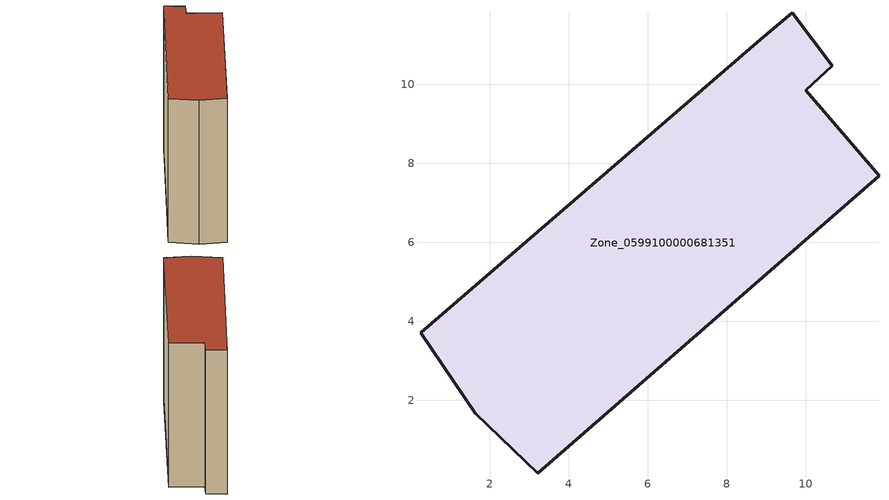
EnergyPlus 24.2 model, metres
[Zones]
Zone_0599100000681351
 floor ground (C_G): 9.66,11.8 10.68,10.47 10,9.84 11.86,7.68 3.21,0.15 1.63,1.67 0.25,3.7 8.86,11.13 z0.07
 wall outside (C_F): 10.68,10.47 9.66,11.8 8.86,11.13 0.25,3.7 1.63,1.67 3.21,0.15 11.86,7.68 10,9.84 10.68,10.47 z0.07:14.01
 roof outside (C_R): 3.21,0.15 11.86,7.68 10,9.84 10.68,10.47 9.66,11.8 8.86,11.13 0.25,3.7 1.63,1.67 z14.01
[BUILDING]
Pand.0599100000681351: North Axis=0; Terrain=City; Loads Convergence Tolerance Value=0.04; Temperature Convergence Tolerance Value=0.4; Solar Distribution=FullExterior; Maximum Number of Warmup Days=25; Minimum Number of Warmup Days=1
[Site:Location]
Rotterdam.The.Hague.AP_ZH_NLD Design_Conditions: Latitude=51.96; Longitude=4.45; Time Zone=1; Elevation=-4.5
[SITE:GROUNDTEMPERATURE:BUILDINGSURFACE]
18, 18, 18, 18, 18, 18, 18, 18, 18, 18, 18, 18
[MATERIAL] Thermal Absorptance=0.9; Solar Absorptance=0.7; Visible Absorptance=0.7
Name | Roughness | Thickness | Conductivity | Density | Specific Heat
G.TI.1946 | MediumSmooth | 0.15 | 1 | 540 | 1210
F.TI.1946 | Rough | 0.3 | 0.857143 | 1920 | 840
R.TI.1946 | MediumRough | 0.2 | 0.1 | 1500 | 1000
[CONSTRUCTION]
C_G: G.TI.1946
C_F: F.TI.1946
C_R: R.TI.1946
[ZONE]
Zone_0599100000681351: Type=1; Multiplier=1; Ceiling Height=Autocalculate; Volume=Autocalculate; Floor Area=autocalculate; Part of Total Floor Area=Yes
[ZONEINFILTRATION:DESIGNFLOWRATE]
Infil_Zone_0599100000681351: Zone or ZoneList or Space or SpaceList=Zone_0599100000681351; Schedule=AlwaysOn; Design Flow Rate Calculation Method=Flow/Area; Flow Rate per Floor Area=0.003; Constant Term Coefficient=1; Temperature Term Coefficient=0; Velocity Term Coefficient=0; Velocity Squared Term Coefficient=0
[HVACTEMPLATE:ZONE:IDEALLOADSAIRSYSTEM]
Zone_0599100000681351: Maximum Heating Supply Air Temperature=50; Minimum Cooling Supply Air Temperature=13; Maximum Heating Supply Air Humidity Ratio=0.0156; Minimum Cooling Supply Air Humidity Ratio=0.0077; Heating Limit=NoLimit; Cooling Limit=NoLimit; Dehumidification Control Type=ConstantSensibleHeatRatio; Cooling Sensible Heat Ratio=0.7; Dehumidification Setpoint=60; Humidification Control Type=None; Humidification Setpoint=30; Outdoor Air Method=None; Outdoor Air Flow Rate per Person=0.00944; Outdoor Air Flow Rate per Zone Floor Area=0; Outdoor Air Flow Rate per Zone=0; Demand Controlled Ventilation Type=None; Outdoor Air Economizer Type=NoEconomizer; Heat Recovery Type=None; Sensible Heat Recovery Effectiveness=0.7; Latent Heat Recovery Effectiveness=0.65
[ZONECONTROL:THERMOSTAT]
ThermostatControl_Zone_0599100000681351: Zone or ZoneList=Zone_0599100000681351; Control Type Schedule=DualSetpointControlType; Control 1=Thermostat_Zone_0599100000681351; Temperature Difference Between Cutout And Setpoint=0
[THERMOSTATSETPOINT:DUALSETPOINT]
Thermostat_Zone_0599100000681351: Heating Setpoint Temperature Schedule=HeatingSetpoint_Zone_0599100000681351; Cooling Setpoint Temperature Schedule=CoolingSetpoint_Zone_0599100000681351
[SCHEDULE:COMPACT]
HeatingSetpoint_Zone_0599100000681351: Through: 12/31, For: AllDays, Until: 24:00, 21
CoolingSetpoint_Zone_0599100000681351: Through: 12/31, For: AllDays, Until: 24:00, 24
DualSetpointControlType: Through: 12/31, For: AllDays, Until: 24:00, 4
AlwaysOn: Through: 12/31, For: AllDays, Until: 24:00, 1
